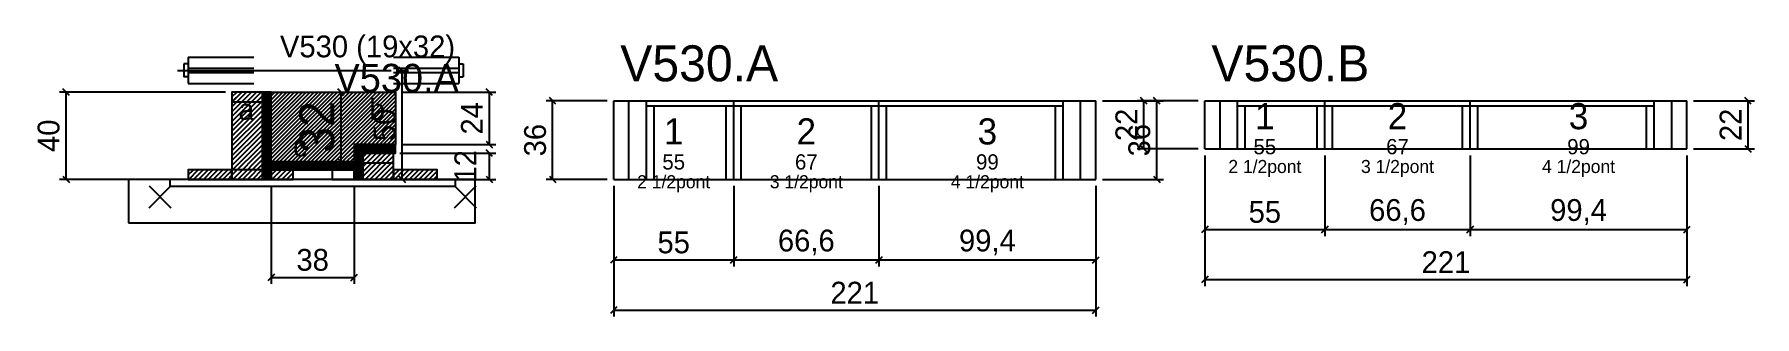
# Model space of a CAD drawing. Extents: x -69 to 720, y -99 to 31.
import ezdxf
from ezdxf.enums import TextEntityAlignment as Align

# ---------------------------------------------------------------- set-up
doc = ezdxf.new("R2010")
doc.units = 0
for name, color, linetype in [('5', 5, 'Continuous'), ('barrote', 126, 'Continuous'), ('CONCRETO', 251, 'Continuous'), ('COTA', 241, 'Continuous'), ('Cota Seção (2x)', 241, 'Continuous'), ('detalhes', 7, 'Continuous'), ('Hachura', 251, 'Continuous'), ('Madeira', 126, 'Continuous'), ('NOMENCLATURA', 7, 'Continuous'), ('Painéis', 200, 'Continuous'), ('presilha', 224, 'Continuous'), ('SARR_2.2x7', 40, 'Continuous'), ('SARR_3.5x7', 81, 'Continuous'), ('SCO-___-LAJ', 224, 'Continuous'), ('TENSOR', 224, 'Continuous'), ('texto', 7, 'Continuous'), ('Texto Seção', 7, 'Continuous')]:
    doc.layers.add(name, color=color, linetype=linetype)
doc.dimstyles.new('PAINEL', dxfattribs={"dimtxt": 10, "dimasz": 3, "dimexe": 3, "dimexo": 3, "dimgap": 3, "dimtad": 1, "dimblk": 'OBLIQUE', "dimblk1": 'OBLIQUE', "dimcen": 2.5, "dimclrd": 4, "dimclre": 4, "dimclrt": 240, "dimazin": 3, "dimtfac": 1, "dimtmove": 0, "dimatfit": 3})
doc.dimstyles.new('SECAO2X', dxfattribs={"dimtxt": 16, "dimasz": 3, "dimexe": 3, "dimexo": 3, "dimgap": 3, "dimtad": 1, "dimblk": 'OBLIQUE', "dimblk1": 'OBLIQUE', "dimcen": 2.5, "dimclrd": 4, "dimclre": 4, "dimclrt": 240, "dimazin": 3, "dimtfac": 1, "dimtmove": 0, "dimatfit": 3})

# ---------------------------------------------------------------- blocks, each defined once
blk = doc.blocks.new('_OBLIQUE')
at = {"color": 0, "linetype": 'BYBLOCK'}
blk.add_line((-0.5, -0.5), (0.5, 0.5), dxfattribs=at)

msp = doc.modelspace()

# ---------------------------------------------------------------- hatches: boundary and pattern name
at = {"layer": 'COTA'}
h = msp.add_hatch(dxfattribs=at)
h.set_pattern_fill('ANSI31', scale=0.4)
h.paths.add_polyline_path([(40, -28), (40, 4), (97, 4), (97, -20), (78, -20), (78, -28)])
at = {"layer": 'Hachura'}
h = msp.add_hatch(dxfattribs=at)
h.set_pattern_fill('ANSI31', scale=0.5)
h.paths.add_polyline_path([(22, -36), (36, -36), (36, 4), (22, 4)])
h = msp.add_hatch(dxfattribs=at)
h.set_pattern_fill('ANSI31', scale=0.5)
h.paths.add_polyline_path([(22, -0.4), (36, -0.4), (36, 4), (22, 4)])
h = msp.add_hatch(dxfattribs=at)
h.set_pattern_fill('SOLID')
h.paths.add_polyline_path([(36, -36), (40, -36), (40, 4), (36, 4)])
h = msp.add_hatch(dxfattribs=at)
h.set_pattern_fill('SOLID')
h.paths.add_polyline_path([(78, -24), (97, -24), (97, -20), (78, -20)])
h = msp.add_hatch(dxfattribs=at)
h.set_pattern_fill('SOLID')
h.paths.add_polyline_path([(40, -31.6), (78, -31.6), (78, -28), (40, -28)])
h = msp.add_hatch(dxfattribs=at)
h.set_pattern_fill('SOLID')
h.paths.add_polyline_path([(78, -36), (82, -36), (82, -24), (78, -24)])
h = msp.add_hatch(dxfattribs=at)
h.set_pattern_fill('ANSI31', scale=0.5)
h.paths.add_polyline_path([(82, -36), (96, -36), (96, -24), (82, -24)])
h = msp.add_hatch(dxfattribs=at)
h.set_pattern_fill('ANSI31', scale=0.5)
h.paths.add_polyline_path([(82, -28.4), (96, -28.4), (96, -24), (82, -24)])
h = msp.add_hatch(dxfattribs=at)
h.set_pattern_fill('ANSI31', scale=0.5)
h.paths.add_polyline_path([(2, -36), (22, -36), (22, -31.6), (2, -31.6)])
h = msp.add_hatch(dxfattribs=at)
h.set_pattern_fill('ANSI31', scale=0.5)
h.paths.add_polyline_path([(40, -36), (50, -36), (50, -31.6), (40, -31.6)])
h = msp.add_hatch(dxfattribs=at)
h.set_pattern_fill('ANSI31', scale=0.5)
h.paths.add_polyline_path([(96, -36), (116, -36), (116, -31.6), (96, -31.6)])

# ---------------------------------------------------------------- linework, layer by layer
for p, q in [((0, 17), (0, 11)), ((2, 17), (0, 17)), ((2, 20), (32, 20)), ((2, 20), (2, 8)), ((96, 20), (126, 20)), ((126, 20), (126, 8)), ((126, 17), (128, 17)), ((128, 17), (128, 11)), ((2, 11), (0, 11)), ((2, 15), (32, 15)), ((2, 13), (32, 13)), ((2, 8), (32, 8)), ((96, 15), (126, 15)), ((96, 13), (126, 13)), ((96, 8), (126, 8)), ((126, 11), (128, 11))]:
    msp.add_line(p, q)
at = {"layer": 'barrote'}
msp.add_lwpolyline([(-25.5, -56), (133.5, -56), (133.5, -36), (-25.5, -36)], close=True, dxfattribs=at)
at = {"layer": 'CONCRETO'}
msp.add_lwpolyline([(40, -28), (40, 4), (97, 4), (97, -20), (78, -20), (78, -28)], close=True, dxfattribs=at)
at = {"layer": 'Madeira'}
for points in [[(22, -36), (36, -36), (36, 4), (22, 4)], [(22, -0.4), (36, -0.4), (36, 4), (22, 4)], [(82, -36), (96, -36), (96, -24), (82, -24)], [(82, -28.4), (96, -28.4), (96, -24), (82, -24)], [(2, -36), (22, -36), (22, -31.6), (2, -31.6)], [(22, -36), (36, -36), (36, -31.6), (22, -31.6)], [(40, -36), (50, -36), (50, -31.6), (40, -31.6)], [(68, -36), (78, -36), (78, -31.6), (68, -31.6)], [(96, -36), (116, -36), (116, -31.6), (96, -31.6)]]:
    msp.add_lwpolyline(points, close=True, dxfattribs=at)
at = {"layer": 'Painéis'}
for p, q in [((197, 0), (252, 0)), ((197, -36), (197, 0)), ((252, -36), (252, 0)), ((252, -36), (252, 0)), ((252, 0), (318.6, 0)), ((252, -36), (252, 0)), ((318.6, -36), (318.6, 0)), ((318.6, -36), (318.6, 0)), ((318.6, 0), (418, 0)), ((318.6, -36), (318.6, 0)), ((418, -36), (418, 0)), ((468, 0), (523, 0)), ((468, -22), (468, 0)), ((523, -22), (523, 0)), ((523, -22), (523, 0)), ((523, 0), (589.6, 0)), ((523, -22), (523, 0)), ((589.6, -22), (589.6, 0)), ((589.6, -22), (589.6, 0)), ((589.6, 0), (689, 0)), ((589.6, -22), (589.6, 0)), ((689, -22), (689, 0)), ((468, -22), (523, -22)), ((523, -22), (589.6, -22)), ((589.6, -22), (689, -22)), ((197, -36), (252, -36)), ((252, -36), (318.6, -36)), ((318.6, -36), (418, -36))]:
    msp.add_line(p, q, dxfattribs=at)
for points in [[(36, -36), (40, -36), (40, 4), (36, 4)], [(78, -24), (97, -24), (97, -20), (78, -20)], [(40, -31.6), (78, -31.6), (78, -28), (40, -28)], [(78, -36), (82, -36), (82, -24), (78, -24)]]:
    msp.add_lwpolyline(points, close=True, dxfattribs=at)
at = {"layer": 'presilha'}
for p, q in [((-16, -49), (-6, -39)), ((-16, -39), (-6, -49)), ((124, -49), (134, -39)), ((124, -39), (134, -49))]:
    msp.add_line(p, q, dxfattribs=at)
at = {"layer": 'SARR_2.2x7'}
for p, q in [((204, -36), (204, 0)), ((411, -36), (411, 0)), ((475, -22), (475, 0)), ((682, -22), (682, 0)), ((212, -2.2), (252, -2.2)), ((252, -2.2), (318.6, -2.2)), ((318.6, -2.2), (403, -2.2)), ((483, -2.2), (523, -2.2)), ((523, -2.2), (589.6, -2.2)), ((589.6, -2.2), (674, -2.2))]:
    msp.add_line(p, q, dxfattribs=at)
at = {"layer": 'SARR_3.5x7'}
for p, q in [((212, -36), (212, 0)), ((252, -36), (252, 0)), ((252, -36), (252, 0)), ((318.6, -36), (318.6, 0)), ((318.6, -36), (318.6, 0)), ((403, -36), (403, 0)), ((483, -22), (483, 0)), ((523, -22), (523, 0)), ((523, -22), (523, 0)), ((589.6, -22), (589.6, 0)), ((589.6, -22), (589.6, 0)), ((674, -22), (674, 0)), ((215.5, -36), (215.5, -2.2)), ((248.5, -36), (248.5, -2.2)), ((255.5, -36), (255.5, -2.2)), ((315.1, -36), (315.1, -2.2)), ((322.1, -36), (322.1, -2.2)), ((399.5, -36), (399.5, -2.2)), ((486.5, -22), (486.5, -2.2)), ((519.5, -22), (519.5, -2.2)), ((526.5, -22), (526.5, -2.2)), ((586.1, -22), (586.1, -2.2)), ((593.1, -22), (593.1, -2.2)), ((670.5, -22), (670.5, -2.2)), ((483, -22), (486.5, -22)), ((519.5, -22), (523, -22)), ((523, -22), (526.5, -22)), ((586.1, -22), (589.6, -22)), ((589.6, -22), (593.1, -22)), ((670.5, -22), (674, -22)), ((212, -36), (215.5, -36)), ((248.5, -36), (252, -36)), ((252, -36), (255.5, -36)), ((315.1, -36), (318.6, -36)), ((318.6, -36), (322.1, -36)), ((399.5, -36), (403, -36))]:
    msp.add_line(p, q, dxfattribs=at)
at = {"layer": 'SCO-___-LAJ'}
msp.add_lwpolyline([(-6.5, -39.2), (124.5, -39.2), (124.5, -36), (-6.5, -36)], close=True, dxfattribs=at)
at = {"layer": 'TENSOR'}
msp.add_line((-3, 14), (95, 14), dxfattribs=at)

# ---------------------------------------------------------------- texts
at = {"layer": '5'}
for s, height, p in [('2', 12, (285.3, -14)), ('3', 12, (368.3, -14)), ('1', 12, (495.5, -7)), ('2', 12, (556.3, -7)), ('3', 12, (639.3, -7)), ('1', 12, (224.5, -14)), ('55', 7, (495.5, -21)), ('67', 7, (556.3, -21)), ('99', 7, (639.3, -21)), ('55', 7, (224.5, -28)), ('67', 7, (285.3, -28)), ('99', 7, (368.3, -28))]:
    msp.add_text(s, height=height, dxfattribs=at).set_placement(p, align=Align.MIDDLE_CENTER)
at = {"layer": 'detalhes'}
for s, p in [('b', (85, -8.7)), ('a', (25, -8.7)), ('c', (50, -25.5))]:
    msp.add_text(s, height=9.6, dxfattribs=at).set_placement(p)
at = {"layer": 'NOMENCLATURA'}
for s, p in [('V530.A', (200, 9)), ('V530.B', (471, 9))]:
    msp.add_text(s, height=16.5, dxfattribs=at).set_placement(p)
at = {"layer": 'texto', "char_height": 6, "attachment_point": 5}
for s, insert in [('2 1/2pont', (495.5, -31)), ('3 1/2pont', (556.3, -31)), ('4 1/2pont', (639.3, -31)), ('2 1/2pont', (224.5, -38)), ('3 1/2pont', (285.3, -38)), ('4 1/2pont', (368.3, -38))]:
    msp.add_mtext(s, dxfattribs=dict(at, insert=insert))
at = {"layer": 'Texto Seção'}
for s, height, p in [('V530 (19x32)', 10, (44, 20)), ('V530.A', 13, (69, 4))]:
    msp.add_text(s, height=height, dxfattribs=at).set_placement(p)

# ---------------------------------------------------------------- dimensions: what is measured, and where the dimension line sits
at = {"layer": 'COTA'}
for base, p1, p2 in [((100, -36), (96, -36), (96, 14)), ((-54, -36), (2, -36), (22, 4)), ((140, -20), (97, -20), (97, 4)), ((169, -36), (197, -36), (197, 0)), ((446, -36), (418, -36), (418, 0)), ((440, -22), (468, -22), (468, 0)), ((717, -22), (689, -22), (689, 0)), ((140, -36), (96, -36), (96, -24))]:
    msp.add_linear_dim(base=base, p1=p1, p2=p2, angle=90, dimstyle='PAINEL', dxfattribs=at).render()
for base, p1, p2 in [((468, -59), (468, -22), (523, -22)), ((468, -82), (468, -22), (689, -22)), ((523, -59), (523, -22), (589.6, -22)), ((589.6, -59), (589.6, -22), (689, -22)), ((40, -81), (40, -36), (78, -36)), ((197, -73), (197, -36), (252, -36)), ((197, -96), (197, -36), (418, -36)), ((252, -73), (252, -36), (318.6, -36)), ((318.6, -73), (318.6, -36), (418, -36))]:
    msp.add_linear_dim(base=base, p1=p1, p2=p2, dimstyle='PAINEL', dxfattribs=at).render()
at = {"layer": 'Cota Seção (2x)'}
msp.add_linear_dim(base=(72, -28), p1=(40, -28), p2=(40, 4), angle=90, dimstyle='SECAO2X', dxfattribs=at).render()

doc.saveas('drawing.dxf')
